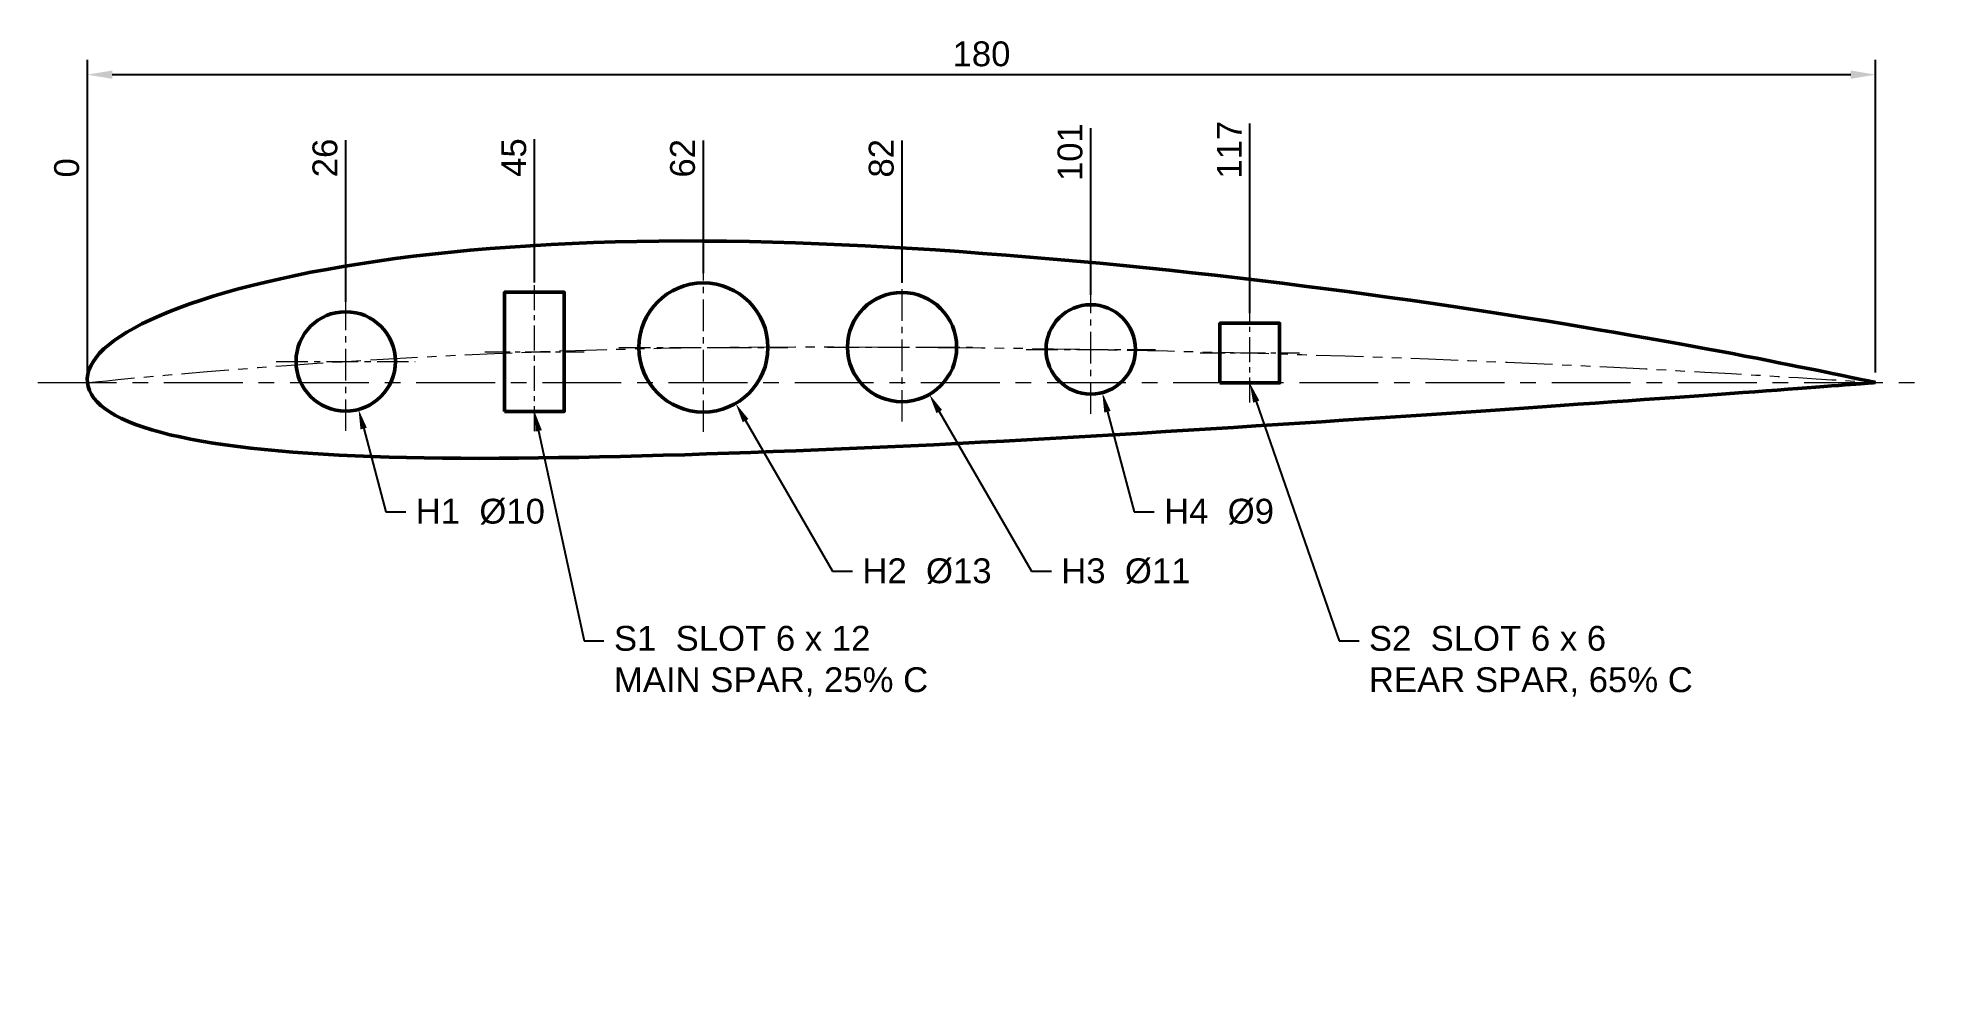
# Model space of a CAD drawing. Header units: millimetres. Extents: x -5 to 185, y -61 to 35.
import ezdxf
from ezdxf import colors
from ezdxf.entities.mleader import LeaderData, LeaderLine
from ezdxf.math import Vec2, Vec3

# ---------------------------------------------------------------- set-up
doc = ezdxf.new("R2010")
doc.units = ezdxf.units.MM
doc.linetypes.add('CENTER', pattern=[50.8, 31.75, -6.35, 6.35, -6.35])
doc.linetypes.add('PHANTOM', pattern=[63.5, 31.75, -6.35, 6.35, -6.35, 6.35, -6.35])
for name, color, linetype, lineweight in [('X-ANNO-DIMS', 2, 'Continuous', 18), ('X-ANNO-NOTE', 7, 'Continuous', 25), ('X-RIB-CAMB', 8, 'PHANTOM', 13), ('X-RIB-CNTR', 1, 'CENTER', 18), ('X-RIB-CUT', 7, 'Continuous', 50)]:
    doc.layers.add(name, color=color, linetype=linetype, lineweight=lineweight)
doc.styles.add('ARIAL', font='arial.ttf')
doc.dimstyles.new('RIB-ISO', dxfattribs={"dimtxt": 2.5, "dimasz": 2.5, "dimexe": 1.5, "dimexo": 1, "dimgap": 0.8, "dimtad": 1, "dimdec": 1, "dimdsep": 46, "dimtxsty": 'ARIAL', "dimcen": 2.5, "dimadec": 0, "dimazin": 0, "dimtfac": 1, "dimtmove": 0, "dimatfit": 3, "dimfxl": 1, "dimarcsym": 0})

# ---------------------------------------------------------------- blocks, each defined once
blk = doc.blocks.new('*D58')
at = {"layer": 'Defpoints', "color": 0, "transparency": 16777216}
for p in [(0, 20), (0, 0), (0, 0)]:
    blk.add_point(p, dxfattribs=at)
at = {"layer": 'X-ANNO-DIMS', "color": 0, "lineweight": -2, "transparency": 16777216}
blk.add_line((0, 1), (0, 22.43), dxfattribs=at)
at = {"layer": 'X-ANNO-DIMS', "color": 0, "transparency": 16777216, "insert": (-2.08, 21.62), "char_height": 2.5, "attachment_point": 5, "rotation": 90, "style": 'ARIAL'}
blk.add_mtext('0', dxfattribs=at)
blk = doc.blocks.new('*D59')
at = {"layer": 'Defpoints', "color": 0, "transparency": 16777216}
for p in [(26, 20), (26, 7.13), (0, 0)]:
    blk.add_point(p, dxfattribs=at)
at = {"layer": 'X-ANNO-DIMS', "color": 0, "lineweight": -2, "transparency": 16777216}
blk.add_line((26, 8.13), (26, 24.42), dxfattribs=at)
at = {"layer": 'X-ANNO-DIMS', "color": 0, "transparency": 16777216, "insert": (23.92, 22.61), "char_height": 2.5, "attachment_point": 5, "rotation": 90, "style": 'ARIAL'}
blk.add_mtext('26', dxfattribs=at)
blk = doc.blocks.new('*D60')
at = {"layer": 'Defpoints', "color": 0, "transparency": 16777216}
for p in [(45, 20), (45, 9.09), (0, 0)]:
    blk.add_point(p, dxfattribs=at)
at = {"layer": 'X-ANNO-DIMS', "color": 0, "lineweight": -2, "transparency": 16777216}
blk.add_line((45, 10.09), (45, 24.5), dxfattribs=at)
at = {"layer": 'X-ANNO-DIMS', "color": 0, "transparency": 16777216, "insert": (42.93, 22.65), "char_height": 2.5, "attachment_point": 5, "rotation": 90, "style": 'ARIAL'}
blk.add_mtext('45', dxfattribs=at)
blk = doc.blocks.new('*D61')
at = {"layer": 'Defpoints', "color": 0, "transparency": 16777216}
for p in [(62, 20), (62, 10.03), (0, 0)]:
    blk.add_point(p, dxfattribs=at)
at = {"layer": 'X-ANNO-DIMS', "color": 0, "lineweight": -2, "transparency": 16777216}
blk.add_line((62, 11.03), (62, 24.37), dxfattribs=at)
at = {"layer": 'X-ANNO-DIMS', "color": 0, "transparency": 16777216, "insert": (59.92, 22.58), "char_height": 2.5, "attachment_point": 5, "rotation": 90, "style": 'ARIAL'}
blk.add_mtext('62', dxfattribs=at)
blk = doc.blocks.new('*D62')
at = {"layer": 'Defpoints', "color": 0, "transparency": 16777216}
for p in [(82, 20), (82, 9.07), (0, 0)]:
    blk.add_point(p, dxfattribs=at)
at = {"layer": 'X-ANNO-DIMS', "color": 0, "lineweight": -2, "transparency": 16777216}
blk.add_line((82, 10.07), (82, 24.36), dxfattribs=at)
at = {"layer": 'X-ANNO-DIMS', "color": 0, "transparency": 16777216, "insert": (79.92, 22.58), "char_height": 2.5, "attachment_point": 5, "rotation": 90, "style": 'ARIAL'}
blk.add_mtext('82', dxfattribs=at)
blk = doc.blocks.new('*D63')
at = {"layer": 'Defpoints', "color": 0, "transparency": 16777216}
for p in [(101, 20), (101, 7.84), (0, 0)]:
    blk.add_point(p, dxfattribs=at)
at = {"layer": 'X-ANNO-DIMS', "color": 0, "lineweight": -2, "transparency": 16777216}
blk.add_line((101, 8.84), (101, 25.61), dxfattribs=at)
at = {"layer": 'X-ANNO-DIMS', "color": 0, "transparency": 16777216, "insert": (98.92, 23.2), "char_height": 2.5, "attachment_point": 5, "rotation": 90, "style": 'ARIAL'}
blk.add_mtext('101', dxfattribs=at)
blk = doc.blocks.new('*D64')
at = {"layer": 'Defpoints', "color": 0, "transparency": 16777216}
for p in [(117, 20), (117, 5.98), (0, 0)]:
    blk.add_point(p, dxfattribs=at)
at = {"layer": 'X-ANNO-DIMS', "color": 0, "lineweight": -2, "transparency": 16777216}
blk.add_line((117, 6.98), (117, 26.09), dxfattribs=at)
at = {"layer": 'X-ANNO-DIMS', "color": 0, "transparency": 16777216, "insert": (114.94, 23.44), "char_height": 2.5, "attachment_point": 5, "rotation": 90, "style": 'ARIAL'}
blk.add_mtext('117', dxfattribs=at)
blk = doc.blocks.new('*D65')
at = {"layer": 'Defpoints', "color": 0, "transparency": 16777216}
for p in [(180, 31), (0, 0), (180, 0)]:
    blk.add_point(p, dxfattribs=at)
at = {"layer": 'X-ANNO-DIMS', "color": 0, "lineweight": -2, "transparency": 16777216}
for p, q in [((0, 1), (0, 32.5)), ((180, 1), (180, 32.5)), ((2.5, 31), (177.5, 31))]:
    blk.add_line(p, q, dxfattribs=at)
at = {"layer": 'X-ANNO-DIMS', "color": 0, "transparency": 16777216}
for points in [[(2.5, 31.42), (2.5, 30.58), (0, 31)], [(177.5, 31.42), (177.5, 30.58), (180, 31)]]:
    blk.add_solid(points, dxfattribs=at)
at = {"layer": 'X-ANNO-DIMS', "color": 0, "transparency": 16777216, "insert": (90, 33.08), "char_height": 2.5, "attachment_point": 5, "style": 'ARIAL'}
blk.add_mtext('180', dxfattribs=at)

msp = doc.modelspace()

# ---------------------------------------------------------------- linework, layer by layer
at = {"layer": 'X-RIB-CAMB', "ltscale": 0.15, "flags": 128}
msp.add_lwpolyline([(0, 0), (0.12, 0.01), (0.49, 0.05), (1.11, 0.11), (1.97, 0.19), (3.07, 0.3), (4.4, 0.43), (5.98, 0.57), (7.78, 0.74), (9.81, 0.91), (12.06, 1.1), (14.52, 1.31), (17.19, 1.51), (20.06, 1.73), (23.12, 1.94), (26.36, 2.15), (29.78, 2.36), (33.36, 2.56), (37.1, 2.75), (40.98, 2.93), (45, 3.09), (49.14, 3.24), (53.39, 3.36), (57.75, 3.46), (62.19, 3.53), (66.71, 3.58), (71.29, 3.6), (75.92, 3.6), (80.59, 3.58), (85.29, 3.55), (90, 3.5), (94.71, 3.44), (99.41, 3.37), (104.08, 3.28), (108.71, 3.18), (113.29, 3.07), (117.81, 2.95), (122.25, 2.82), (126.61, 2.68), (130.86, 2.53), (135, 2.38), (139.02, 2.21), (142.9, 2.05), (146.64, 1.88), (150.22, 1.71), (153.64, 1.54), (156.88, 1.38), (159.94, 1.21), (162.81, 1.05), (165.48, 0.9), (167.94, 0.76), (170.19, 0.62), (172.22, 0.5), (174.02, 0.39), (175.6, 0.29), (176.93, 0.2), (178.03, 0.13), (178.89, 0.07), (179.51, 0.03), (179.88, 0.01), (180, 0)], dxfattribs=at)
at = {"layer": 'X-RIB-CNTR', "ltscale": 0.1}
for p, q in [((62, -4.97), (62, 12.03)), ((82, -3.93), (82, 11.07)), ((101, -3.16), (101, 9.84)), ((26, -4.87), (26, 9.13)), ((19, 2.13), (33, 2.13)), ((53.5, 3.53), (70.5, 3.53)), ((74.5, 3.57), (89.5, 3.57)), ((94.5, 3.34), (107.5, 3.34))]:
    msp.add_line(p, q, dxfattribs=at)
at = {"layer": 'X-RIB-CNTR', "ltscale": 0.08}
for p, q in [((45, -4.91), (45, 11.09)), ((117, -2.02), (117, 7.97)), ((40, 3.09), (50, 3.09)), ((112, 2.98), (122, 2.98))]:
    msp.add_line(p, q, dxfattribs=at)
at = {"layer": 'X-RIB-CNTR', "ltscale": 0.25}
msp.add_line((-5, 0), (185, 0), dxfattribs=at)
at = {"layer": 'X-RIB-CUT'}
for points in [[(180, 0), (179.97, 0.01), (179.88, 0.03), (179.73, 0.06), (179.51, 0.1), (179.24, 0.16), (178.9, 0.23), (178.51, 0.32), (178.05, 0.41), (177.54, 0.52), (176.96, 0.64), (176.33, 0.77), (175.64, 0.92), (174.88, 1.07), (174.08, 1.24), (173.21, 1.41), (172.29, 1.6), (171.31, 1.79), (170.27, 2), (169.18, 2.21), (168.04, 2.44), (166.85, 2.67), (165.6, 2.91), (164.3, 3.15), (162.94, 3.4), (161.54, 3.66), (160.09, 3.93), (158.59, 4.2), (157.05, 4.47), (155.45, 4.75), (153.82, 5.04), (152.13, 5.32), (150.41, 5.62), (148.64, 5.91), (146.84, 6.2), (144.99, 6.5), (143.11, 6.8), (141.19, 7.09), (139.23, 7.39), (137.24, 7.69), (135.22, 7.99), (133.16, 8.28), (131.08, 8.58), (128.97, 8.87), (126.82, 9.16), (124.66, 9.44), (122.47, 9.72), (120.25, 10), (118.02, 10.27), (115.76, 10.54), (113.49, 10.8), (111.2, 11.06), (108.9, 11.31), (106.58, 11.55), (104.25, 11.78), (101.91, 12.01), (99.56, 12.23), (97.2, 12.44), (94.84, 12.64), (92.47, 12.83), (90.11, 13.01), (87.74, 13.19), (85.37, 13.35), (83.01, 13.5), (80.65, 13.63), (78.29, 13.76), (75.95, 13.87), (73.61, 13.98), (71.28, 14.07), (68.95, 14.14), (66.63, 14.19), (64.33, 14.23), (62.04, 14.25), (59.78, 14.26), (57.53, 14.24), (55.31, 14.21), (53.11, 14.16), (50.94, 14.09), (48.8, 14), (46.68, 13.9), (44.6, 13.78), (42.55, 13.64), (40.53, 13.49), (38.54, 13.32), (36.6, 13.13), (34.69, 12.93), (32.82, 12.71), (30.99, 12.48), (29.2, 12.23), (27.46, 11.97), (25.76, 11.69), (24.1, 11.4), (22.5, 11.1), (20.94, 10.79), (19.43, 10.46), (17.97, 10.12), (16.56, 9.78), (15.2, 9.42), (13.9, 9.06), (12.65, 8.69), (11.46, 8.31), (10.32, 7.92), (9.24, 7.53), (8.21, 7.13), (7.25, 6.72), (6.34, 6.31), (5.49, 5.9), (4.7, 5.49), (3.97, 5.07), (3.3, 4.65), (2.69, 4.22), (2.14, 3.8), (1.66, 3.38), (1.23, 2.95), (0.87, 2.53), (0.57, 2.1), (0.33, 1.68), (0.15, 1.26), (0.04, 0.84), (-0.01, 0.42), (0, 0), (0.07, -0.41), (0.21, -0.81), (0.4, -1.2), (0.66, -1.58), (0.97, -1.95), (1.35, -2.31), (1.78, -2.65), (2.28, -2.99), (2.83, -3.31), (3.44, -3.62), (4.11, -3.92), (4.84, -4.21), (5.63, -4.49), (6.47, -4.76), (7.36, -5.01), (8.31, -5.25), (9.32, -5.48), (10.38, -5.7), (11.49, -5.9), (12.66, -6.1), (13.87, -6.28), (15.14, -6.45), (16.45, -6.61), (17.82, -6.75), (19.23, -6.89), (20.69, -7.01), (22.19, -7.12), (23.74, -7.22), (25.33, -7.31), (26.96, -7.38), (28.64, -7.45), (30.36, -7.5), (32.11, -7.55), (33.91, -7.58), (35.74, -7.61), (37.6, -7.62), (39.5, -7.63), (41.44, -7.62), (43.4, -7.61), (45.4, -7.59), (47.43, -7.56), (49.48, -7.53), (51.56, -7.49), (53.67, -7.44), (55.81, -7.38), (57.96, -7.32), (60.14, -7.26), (62.33, -7.19), (64.55, -7.11), (66.78, -7.03), (69.03, -6.95), (71.3, -6.87), (73.59, -6.78), (75.9, -6.68), (78.21, -6.58), (80.54, -6.48), (82.87, -6.37), (85.21, -6.26), (87.55, -6.14), (89.89, -6.01), (92.24, -5.89), (94.58, -5.76), (96.92, -5.63), (99.26, -5.49), (101.59, -5.36), (103.91, -5.22), (106.22, -5.08), (108.53, -4.94), (110.82, -4.8), (113.1, -4.65), (115.36, -4.51), (117.6, -4.37), (119.83, -4.23), (122.04, -4.08), (124.22, -3.94), (126.39, -3.8), (128.53, -3.66), (130.64, -3.52), (132.72, -3.38), (134.78, -3.24), (136.81, -3.1), (138.8, -2.97), (140.77, -2.83), (142.69, -2.7), (144.58, -2.57), (146.44, -2.44), (148.26, -2.32), (150.03, -2.19), (151.77, -2.07), (153.46, -1.95), (155.11, -1.84), (156.72, -1.72), (158.28, -1.61), (159.8, -1.5), (161.26, -1.4), (162.68, -1.29), (164.05, -1.2), (165.36, -1.1), (166.63, -1.01), (167.84, -0.92), (169, -0.83), (170.11, -0.75), (171.16, -0.67), (172.15, -0.6), (173.09, -0.53), (173.97, -0.46), (174.79, -0.4), (175.55, -0.34), (176.26, -0.29), (176.9, -0.24), (177.49, -0.19), (178.01, -0.15), (178.48, -0.12), (178.88, -0.09), (179.22, -0.06), (179.5, -0.04), (179.72, -0.02), (179.88, -0.01), (179.97, 0)], [(42, -2.91), (48, -2.91), (48, 9.09), (42, 9.09)], [(114, -0.03), (120, -0.03), (120, 5.97), (114, 5.97)]]:
    msp.add_lwpolyline(points, close=True, dxfattribs=at)
for centre, radius in [((62, 3.53), 6.5), ((82, 3.57), 5.5), ((101, 3.34), 4.5), ((26, 2.13), 5)]:
    msp.add_circle(centre, radius, dxfattribs=at)

# ---------------------------------------------------------------- dimensions: what is measured, and where the dimension line sits
at = {"layer": 'X-ANNO-DIMS'}
dim = msp.add_linear_dim(base=(180, 31), p1=(0, 0), p2=(180, 0), dimstyle='RIB-ISO', dxfattribs=at)
dim.commit()
dim.dimension.update_dxf_attribs({"geometry": '*D65', "text_midpoint": (90, 33.08)})
for feature_location, offset, picture, middle in [((117, 5.97), (0, 14.03), '*D64', (114.94, 23.44)), ((101, 7.84), (0, 12.16), '*D63', (98.92, 23.2)), ((45, 9.09), (0, 10.91), '*D60', (42.93, 22.65)), ((26, 7.13), (0, 12.87), '*D59', (23.92, 22.61)), ((62, 10.03), (0, 9.97), '*D61', (59.92, 22.58)), ((82, 9.07), (0, 10.93), '*D62', (79.92, 22.58)), ((0, 0), (0, 20), '*D58', (-2.07643247, 21.61514325))]:
    dim = msp.add_ordinate_dim(feature_location=feature_location, offset=offset, dtype=1, origin=(0, 0), dimstyle='RIB-ISO', dxfattribs=at)
    dim.commit()
    dim.dimension.update_dxf_attribs({"geometry": picture, "text_midpoint": middle})

# ---------------------------------------------------------------- leaders
at = {"layer": 'X-ANNO-NOTE'}
ml = msp.add_multileader_mtext('Standard', dxfattribs=at)
ml.set_content('H3  %%c11', color=256, style='ARIAL')
ml.set_leader_properties()
ml.build(insert=Vec2(0, 0))
ml.multileader.update_dxf_attribs({"dogleg_length": 2, "arrow_head_size": 2})
ctx = ml.context
ctx.base_point, ctx.char_height, ctx.arrow_head_size, ctx.landing_gap_size = Vec3(97.03, -19), 2.5, 2, 1
notes = []
notes.append((ctx, [(0, (1, 1, 0), (95.03, -19), (1, 0), 2, [(0, [(84.75, -1.19)], 0, [])])]))
ctx.mtext.insert, ctx.mtext.flow_direction = Vec3(98.03, -17.7), 5
ml = msp.add_multileader_mtext('Standard', dxfattribs=at)
ml.set_content('H4  %%c9', color=256, style='ARIAL')
ml.set_leader_properties()
ml.build(insert=Vec2(0, 0))
ml.multileader.update_dxf_attribs({"dogleg_length": 2, "arrow_head_size": 2})
ctx = ml.context
ctx.base_point, ctx.char_height, ctx.arrow_head_size, ctx.landing_gap_size = Vec3(107.38, -13), 2.5, 2, 1
notes.append((ctx, [(0, (1, 1, 0), (105.38, -13), (1, 0), 2, [(0, [(102.16, -1.01)], 0, [])])]))
ctx.mtext.insert, ctx.mtext.flow_direction = Vec3(108.38, -11.7), 5
ml = msp.add_multileader_mtext('Standard', dxfattribs=at)
ml.set_content('S2  SLOT 6 x 6\\PREAR SPAR, 65% C', color=256, style='ARIAL')
ml.set_leader_properties()
ml.build(insert=Vec2(0, 0))
ml.multileader.update_dxf_attribs({"dogleg_length": 2, "arrow_head_size": 2})
ctx = ml.context
ctx.base_point, ctx.char_height, ctx.arrow_head_size, ctx.landing_gap_size = Vec3(128, -26), 2.5, 2, 1
notes.append((ctx, [(0, (1, 1, 0), (126, -26), (1, 0), 2, [(0, [(117, -0.03)], 0, [])])]))
ctx.mtext.insert, ctx.mtext.flow_direction = Vec3(129, -24.5), 5
ml = msp.add_multileader_mtext('Standard', dxfattribs=at)
ml.set_content('H1  %%c10', color=256, style='ARIAL')
ml.set_leader_properties()
ml.build(insert=Vec2(0, 0))
ml.multileader.update_dxf_attribs({"dogleg_length": 2, "arrow_head_size": 2})
ctx = ml.context
ctx.base_point, ctx.char_height, ctx.arrow_head_size, ctx.landing_gap_size = Vec3(32.05, -13), 2.5, 2, 1
notes.append((ctx, [(0, (1, 1, 0), (30.05, -13), (1, 0), 2, [(0, [(27.29, -2.7)], 0, [])])]))
ctx.mtext.insert, ctx.mtext.flow_direction = Vec3(33.05, -11.7), 5
ml = msp.add_multileader_mtext('Standard', dxfattribs=at)
ml.set_content('S1  SLOT 6 x 12\\PMAIN SPAR, 25% C', color=256, style='ARIAL')
ml.set_leader_properties()
ml.build(insert=Vec2(0, 0))
ml.multileader.update_dxf_attribs({"dogleg_length": 2, "arrow_head_size": 2})
ctx = ml.context
ctx.base_point, ctx.char_height, ctx.arrow_head_size, ctx.landing_gap_size = Vec3(52, -26), 2.5, 2, 1
notes.append((ctx, [(0, (1, 1, 0), (50, -26), (1, 0), 2, [(0, [(45, -2.91)], 0, [])])]))
ctx.mtext.insert, ctx.mtext.flow_direction = Vec3(53, -24.5), 5
ml = msp.add_multileader_mtext('Standard', dxfattribs=at)
ml.set_content('H2  %%c13', color=256, style='ARIAL')
ml.set_leader_properties()
ml.build(insert=Vec2(0, 0))
ml.multileader.update_dxf_attribs({"dogleg_length": 2, "arrow_head_size": 2})
ctx = ml.context
ctx.base_point, ctx.char_height, ctx.arrow_head_size, ctx.landing_gap_size = Vec3(77.01, -19), 2.5, 2, 1
notes.append((ctx, [(0, (1, 1, 0), (75.01, -19), (1, 0), 2, [(0, [(65.25, -2.1)], 0, [])])]))
ctx.mtext.insert, ctx.mtext.flow_direction = Vec3(78.01, -17.7), 5
for ctx, leaders in notes:
    for number, flags, end, landing, length, lines in leaders:
        leader = LeaderData()
        leader.index, (leader.has_last_leader_line, leader.has_dogleg_vector, leader.attachment_direction) = number, flags
        leader.last_leader_point, leader.dogleg_vector, leader.dogleg_length = Vec3(end), Vec3(landing), length
        for number, points, colour, breaks in lines:
            line = LeaderLine()
            line.index, line.vertices, line.color, line.breaks = number, Vec3.list(points), colors.encode_raw_color(colour), breaks
            leader.lines.append(line)
        ctx.leaders.append(leader)

doc.saveas('drawing.dxf')
